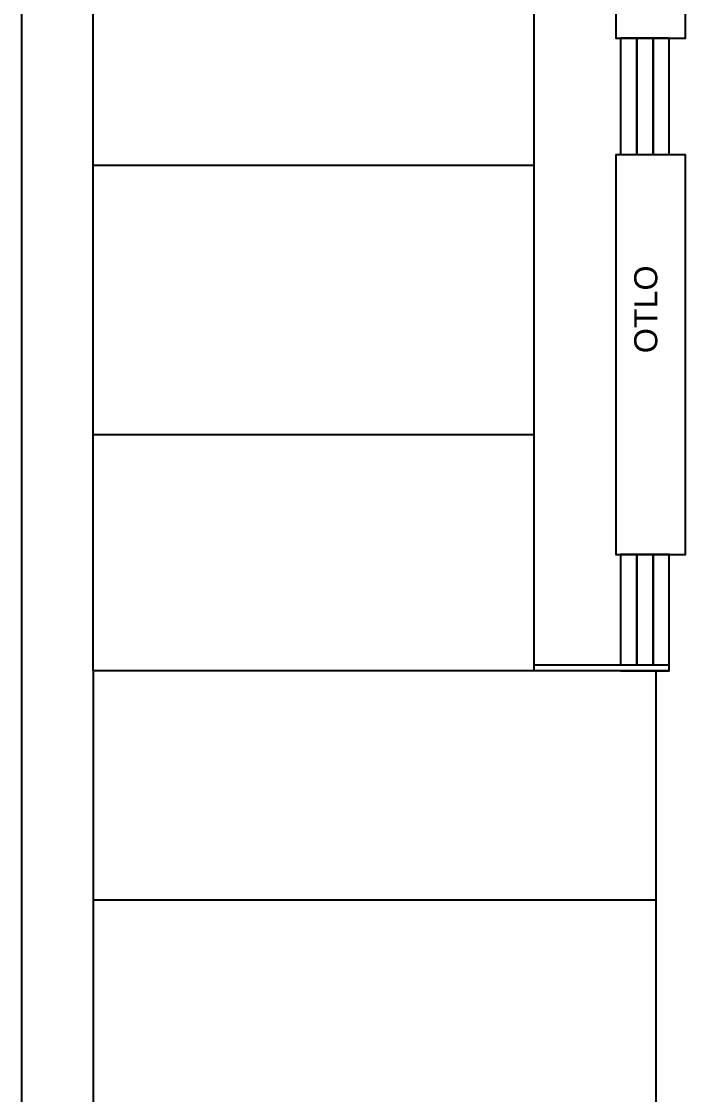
# Model space of a CAD drawing. Header units: metres. Extents: x 217 to 1422, y -179 to 129.
# Drawn here: x 1338.02 to 1349.53, y 48.37 to 66.97 of the extents above; entities that cross this region are included whole.
import ezdxf

# ---------------------------------------------------------------- set-up
doc = ezdxf.new("R2010")
doc.units = ezdxf.units.M
doc.header["$LTSCALE"] = 0.5
doc.header["$MEASUREMENT"] = 0
doc.styles.get("Standard").update_dxf_attribs({"font": 'arial.ttf'})

# ---------------------------------------------------------------- blocks, each defined once
blk = doc.blocks.new('PLAN FF')
at = {"transparency": 33554687}
blk.add_line((1338.016, 95.988), (1338.016, 19.948), dxfattribs=at)
at = {"transparency": 33554483}
for p, q in [((1346.904, 55.712), (1346.904, 82.572)), ((1348.324, 64.666), (1349.531, 64.666)), ((1349.25, 55.812), (1346.904, 55.812)), ((1349.25, 55.712), (1346.904, 55.712))]:
    blk.add_line(p, q, dxfattribs=at)
at = {"ltscale": 0.5, "transparency": 33554508}
for p, q in [((1346.904, 64.472), (1339.259, 64.472)), ((1346.904, 59.801), (1339.259, 59.801)), ((1349.021, 51.736), (1339.259, 51.736))]:
    blk.add_line(p, q, dxfattribs=at)
at = {"transparency": 33554483}
for points in [[(1349.25, 55.712), (1339.259, 55.712), (1339.259, 82.772), (1349.531, 82.772)], [(1348.324, 73.619), (1348.324, 66.683), (1349.531, 66.683), (1349.531, 73.619)], [(1348.324, 64.666), (1348.324, 57.73), (1349.531, 57.73), (1349.531, 64.666)], [(1348.686, 55.812), (1348.686, 57.73), (1348.404, 57.73), (1348.404, 55.812)], [(1348.968, 55.812), (1348.968, 57.73), (1348.686, 57.73), (1348.686, 55.812)], [(1348.968, 55.712), (1349.25, 55.712), (1349.25, 57.73), (1348.968, 57.73), (1348.968, 55.812)], [(1348.404, 55.712), (1348.686, 55.712)], [(1348.686, 55.712), (1348.968, 55.712)]]:
    blk.add_lwpolyline(points, dxfattribs=at)
for points in [[(1348.686, 66.683), (1348.404, 66.683), (1348.404, 64.666), (1348.686, 64.666)], [(1348.968, 66.683), (1348.686, 66.683), (1348.686, 64.666), (1348.968, 64.666)], [(1349.25, 66.683), (1348.968, 66.683), (1348.968, 64.666), (1349.25, 64.666)]]:
    blk.add_lwpolyline(points, close=True, dxfattribs=at)
at = {"transparency": 33554508}
blk.add_lwpolyline([(1349.021, 55.712), (1339.259, 55.712), (1339.259, 47.759), (1339.459, 47.759), (1348.821, 47.759), (1349.021, 47.759)], close=True, dxfattribs=at)
at = {"transparency": 33554483, "insert": (1348.642, 61.219), "char_height": 0.4, "attachment_point": 1, "rotation": 90}
blk.add_mtext_dynamic_manual_height_columns('OTLO', width=0.987, gutter_width=1, heights=[0], dxfattribs=at)

msp = doc.modelspace()

# ---------------------------------------------------------------- block references
at = {"transparency": 33554687}
msp.add_blockref('PLAN FF', (0, 0), dxfattribs=at)

doc.saveas('drawing.dxf')
